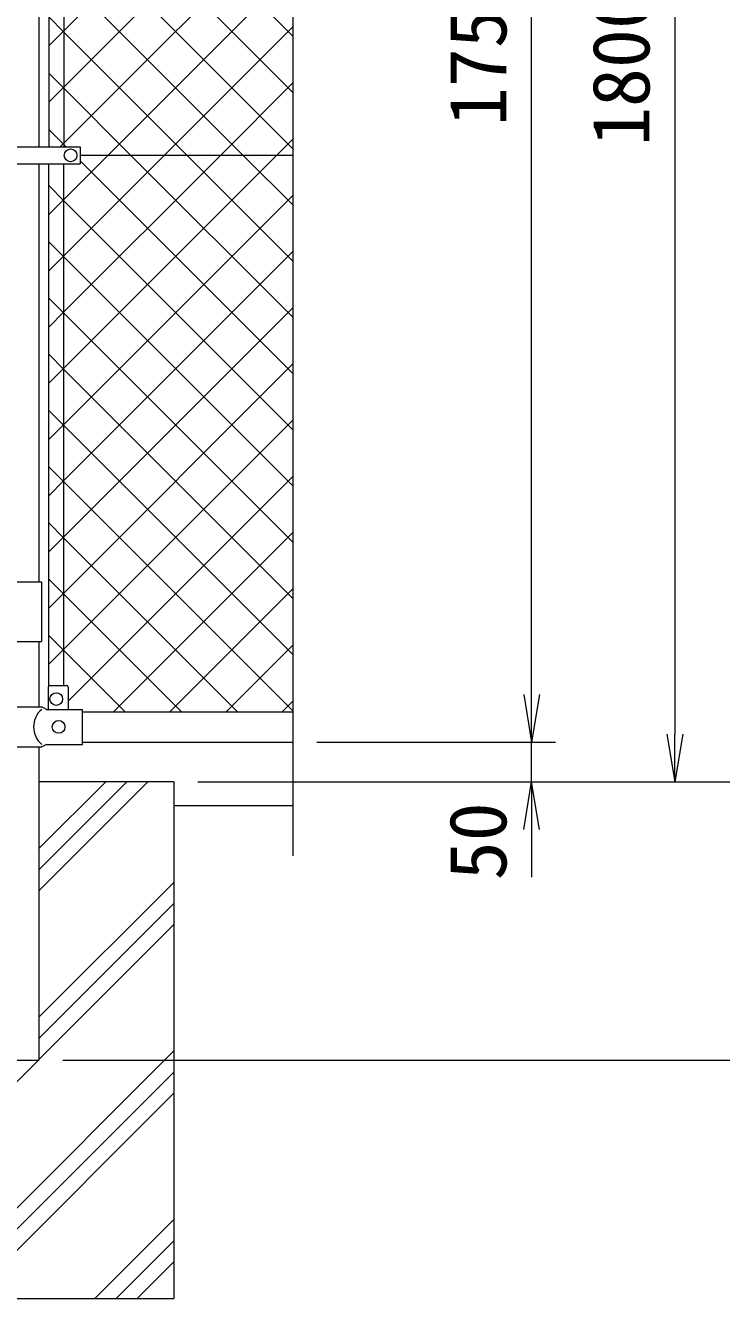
# Model space of a CAD drawing. Units: millimetres, scale not verified. Extents: x -6300 to 6300, y -4455 to 4455.
# Drawn here: x 3102 to 3978, y -1236 to 365 of the extents above; entities that cross this region are included whole.
import ezdxf
from ezdxf.enums import TextEntityAlignment as Align

# ---------------------------------------------------------------- set-up
doc = ezdxf.new("R2010")
doc.units = ezdxf.units.MM
doc.header["$LTSCALE"] = 30
for name, color, linetype, lineweight in [('0-2_D-STR1', 1, 'Continuous', 18), ('0-3_D-STR3', 3, 'Continuous', 13), ('0-4_D-DCR-HCH', 7, 'Continuous', 9), ('0-5_D-BGD', 7, 'Continuous', 9), ('0-6_D-STR4', 7, 'Continuous', 9), ('0-7_D-STR-DIM', 7, 'Continuous', 9), ('0-8_0', 7, 'Continuous', 9), ('0-9_D-STR2', 7, 'Continuous', 9)]:
    doc.layers.add(name, color=color, linetype=linetype, lineweight=lineweight)
doc.styles.add('ＭＳ ゴシック', font='')
doc.styles.get('ＭＳ ゴシック').set_extended_font_data('MS Gothic')

# ---------------------------------------------------------------- blocks, each defined once
blk = doc.blocks.new('_Open')
at = {"layer": '0-8_0'}
blk.add_line((-30, 5), (0, 0), dxfattribs=at)
blk.add_lwpolyline([(-30, -5), (0, 0), (-30, 0)], dxfattribs=at)

msp = doc.modelspace()

# ---------------------------------------------------------------- linework, layer by layer
at = {"layer": '0-2_D-STR1'}
for p, q in [((3119.33, 928.01), (3119.33, 212.01)), ((3119.33, 191.01), (3119.33, -334.99)), ((3119.33, -409.99), (3119.33, -492.39)), ((3174.08, -498.49), (3439.08, -498.49)), ((3119.33, -542.39), (3119.33, -936.49)), ((3174.08, -536.49), (3439.08, -536.49)), ((3058.83, -936.49), (3119.33, -936.49))]:
    msp.add_line(p, q, dxfattribs=at)
at = {"layer": '0-3_D-STR3'}
for p, q in [((3131.58, 928.01), (3131.58, 212.01)), ((3150.58, 928.01), (3150.58, 212.01)), ((3056.28, 212.01), (3171.08, 212.01)), ((3171.08, 212.01), (3171.08, 191.01)), ((3439.08, 201.51), (3171.08, 201.51)), ((3056.28, 191.01), (3171.08, 191.01)), ((3131.58, -466.07), (3131.58, 191.01)), ((3150.58, -465.39), (3150.58, 191.01)), ((3058.04, -334.99), (3122.38, -334.99)), ((3122.38, -334.99), (3122.38, -409.99)), ((3036.44, -409.99), (3122.38, -409.99)), ((3131.08, -467.39), (3131.08, -495.39)), ((3133.08, -465.39), (3154.08, -465.39)), ((3156.08, -467.39), (3156.08, -495.39)), ((3052.98, -492.39), (3122.88, -492.39)), ((3128.88, -495.39), (3122.88, -492.39)), ((3128.88, -495.39), (3174.08, -495.39)), ((3174.08, -539.39), (3174.08, -495.39)), ((3052.98, -542.39), (3122.88, -542.39)), ((3128.88, -539.39), (3122.88, -542.39)), ((3128.88, -539.39), (3174.08, -539.39))]:
    msp.add_line(p, q, dxfattribs=at)
for centre in [(3159.08, 201.51), (3141.08, -482.39), (3144.08, -517.39)]:
    msp.add_circle(centre, 8, dxfattribs=at)
for centre, radius, start, end in [((3133.08, -467.39), 2, 90, 180), ((3154.08, -467.39), 2, 0, 90), ((3141.46, -517.39), 28.8, 130.19176, 229.80824)]:
    msp.add_arc(centre, radius, start, end, dxfattribs=at)
at = {"layer": '0-4_D-DCR-HCH'}
for p, q in [((3119.33, -723.63), (3256.46, -586.49)), ((3119.33, -697.11), (3229.95, -586.49)), ((3119.33, -670.59), (3203.43, -586.49)), ((3119.33, -882.73), (3289.08, -712.98)), ((3119.33, -909.24), (3289.08, -739.49)), ((3119.33, -935.76), (3289.08, -766.01)), ((2977.69, -1236.49), (3289.08, -925.11)), ((2889.08, -1166.01), (3118.6, -936.49)), ((3004.21, -1236.49), (3289.08, -951.62)), ((3030.73, -1236.49), (3289.08, -978.14)), ((3189.83, -1236.49), (3289.08, -1137.24)), ((3216.34, -1236.49), (3289.08, -1163.76)), ((3242.86, -1236.49), (3289.08, -1190.27))]:
    msp.add_line(p, q, dxfattribs=at)
at = {"layer": '0-5_D-BGD'}
msp.add_line((3289.08, -616.49), (3439.08, -616.49), dxfattribs=at)
at = {"layer": '0-6_D-STR4'}
for p, q in [((3289.08, -586.49), (3119.33, -586.49)), ((3289.08, -586.49), (3289.08, -1236.49)), ((2889.08, -1236.49), (3289.08, -1236.49))]:
    msp.add_line(p, q, dxfattribs=at)
at = {"layer": '0-7_D-STR-DIM'}
for p, q in [((3739.08, -476.49), (3739.08, 1153.51)), ((3919.08, 1153.51), (3919.08, -526.49)), ((3439.08, -679.49), (3439.08, 912.86)), ((3739.08, -476.49), (3739.08, -416.49)), ((3469.08, -536.49), (3769.08, -536.49)), ((3469.08, -536.49), (3769.08, -536.49)), ((3739.08, -586.49), (3739.08, -536.49)), ((3319.08, -586.49), (3769.08, -586.49)), ((3319.08, -586.49), (4129.08, -586.49)), ((3319.08, -586.49), (4129.08, -586.49)), ((3319.08, -586.49), (3949.08, -586.49)), ((3739.08, -646.49), (3739.08, -706.49)), ((3149.33, -936.49), (4309.08, -936.49)), ((3149.33, -936.49), (4129.08, -936.49))]:
    msp.add_line(p, q, dxfattribs=at)
at = {"layer": '0-9_D-STR2'}
for p, q in [((3150.58, 358.09), (3439.08, 646.59)), ((3439.08, 350.88), (3150.58, 639.38)), ((3150.58, 287.38), (3439.08, 575.88)), ((3439.08, 280.17), (3150.58, 568.67)), ((3439.08, 209.46), (3150.58, 497.96)), ((3206.13, 201.51), (3439.08, 434.46)), ((3376.31, 201.51), (3150.58, 427.25)), ((3150.58, 356.54), (3131.58, 375.54)), ((3131.58, 339.09), (3150.58, 358.09)), ((3305.6, 201.51), (3150.58, 356.54)), ((3276.84, 201.51), (3439.08, 363.75)), ((3150.58, 285.83), (3131.58, 304.83)), ((3347.55, 201.51), (3439.08, 293.04)), ((3131.58, 268.38), (3150.58, 287.38)), ((3234.89, 201.51), (3150.58, 285.83)), ((3418.26, 201.51), (3439.08, 222.33)), ((3150.58, 145.96), (3206.13, 201.51)), ((3150.58, 75.25), (3276.84, 201.51)), ((3150.58, 4.54), (3347.55, 201.51)), ((3150.58, -66.17), (3418.26, 201.51)), ((3439.08, -73.38), (3171.08, 194.62)), ((3439.08, -2.67), (3234.89, 201.51)), ((3439.08, 68.04), (3305.6, 201.51)), ((3439.08, 138.75), (3376.31, 201.51)), ((3150.58, 144.4), (3131.58, 163.4)), ((3131.58, 126.96), (3150.58, 145.96)), ((3150.58, -136.88), (3439.08, 151.62)), ((3439.08, -144.1), (3150.58, 144.4)), ((3150.58, 73.69), (3131.58, 92.69)), ((3150.58, -207.6), (3439.08, 80.9)), ((3131.58, 56.25), (3150.58, 75.25)), ((3439.08, -214.81), (3150.58, 73.69)), ((3150.58, 2.98), (3131.58, 21.98)), ((3131.58, -14.46), (3150.58, 4.54)), ((3150.58, -278.31), (3439.08, 10.19)), ((3439.08, -285.52), (3150.58, 2.98)), ((3150.58, -67.73), (3131.58, -48.73)), ((3150.58, -349.02), (3439.08, -60.52)), ((3131.58, -85.17), (3150.58, -66.17)), ((3439.08, -356.23), (3150.58, -67.73)), ((3150.58, -138.44), (3131.58, -119.44)), ((3131.58, -155.88), (3150.58, -136.88)), ((3150.58, -419.73), (3439.08, -131.23)), ((3439.08, -426.94), (3150.58, -138.44)), ((3150.58, -209.15), (3131.58, -190.15)), ((3131.58, -226.6), (3150.58, -207.6)), ((3156.08, -484.94), (3439.08, -201.94)), ((3439.08, -497.65), (3150.58, -209.15)), ((3150.58, -279.86), (3131.58, -260.86)), ((3131.58, -297.31), (3150.58, -278.31)), ((3369.21, -498.49), (3150.58, -279.86)), ((3213.24, -498.49), (3439.08, -272.65)), ((3150.58, -350.57), (3131.58, -331.57)), ((3131.58, -368.02), (3150.58, -349.02)), ((3298.49, -498.49), (3150.58, -350.57)), ((3283.95, -498.49), (3439.08, -343.36)), ((3150.58, -421.28), (3131.58, -402.28)), ((3354.66, -498.49), (3439.08, -414.07)), ((3131.58, -438.73), (3150.58, -419.73)), ((3227.78, -498.49), (3150.58, -421.28)), ((3425.37, -498.49), (3439.08, -484.78))]:
    msp.add_line(p, q, dxfattribs=at)
for points in [[(3145.92, 212.01), (3150.58, 216.67), (3439.08, 505.17)], [(3153.68, 212.01), (3150.58, 215.12), (3131.58, 234.12)]]:
    msp.add_lwpolyline(points, dxfattribs=at)

# ---------------------------------------------------------------- block references
at = {"layer": '0-7_D-STR-DIM', "xscale": 2, "yscale": 2}
for p, rotation in [((3739.08, -536.49), 270), ((3739.08, -536.49), 270), ((3919.08, -586.49), 270), ((3739.08, -586.49), 90)]:
    msp.add_blockref('_Open', p, dxfattribs=dict(at, rotation=rotation))

# ---------------------------------------------------------------- texts
at = {"layer": '0-7_D-STR-DIM', "style": 'ＭＳ ゴシック'}
for s, p in [('1750', (3728.95, 238.16)), ('1800', (3908.95, 213.16)), ('50', (3728.95, -710.43))]:
    msp.add_text(s, height=72.14, rotation=90, dxfattribs=at).set_placement(p, align=Align.BOTTOM_LEFT)

doc.saveas('drawing.dxf')
